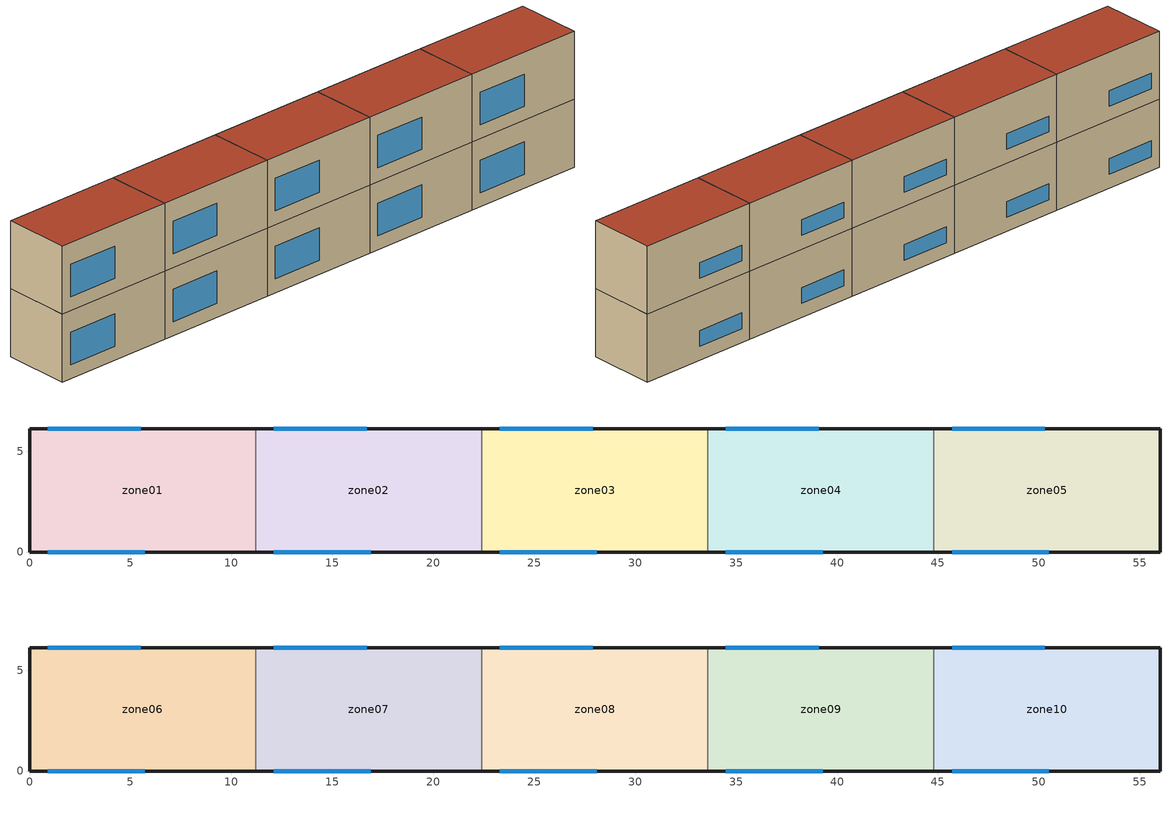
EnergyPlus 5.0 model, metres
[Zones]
zone01
 floor ground (GROUND_FLOOR): 11.2,6.1 11.2,0 0,0 0,6.1 z0
 wall outside (EXT_WALL): 11.2,6.1 0,6.1 0,0 11.2,0 z0:6.1
 wall to zone02 (ADJ_WALL): 11.2,0 11.2,6.1 z0:6.1
 window (EXT_WINDOW1): 0.9,0 5.7,0 z1.25:4.15; 5.5,6.1 0.9,6.1 z1.25:2.65
 ceiling to zone06 (ADJ_CEILING): 0,6.1 0,0 11.2,0 11.2,6.1 z6.1
zone02
 floor ground (GROUND_FLOOR): 22.4,6.1 22.4,0 11.2,0 11.2,6.1 z0
 wall outside (EXT_WALL): 22.4,6.1 11.2,6.1 / 11.2,0 22.4,0 z0:6.1
 wall to zone03 (ADJ_WALL): 22.4,0 22.4,6.1 z0:6.1
 wall to zone01 (ADJ_WALL): 11.2,6.1 11.2,0 z0:6.1
 window (EXT_WINDOW1): 12.1,0 16.9,0 z1.25:4.15; 16.7,6.1 12.1,6.1 z1.25:2.65
 ceiling to zone07 (ADJ_CEILING): 11.2,6.1 11.2,0 22.4,0 22.4,6.1 z6.1
zone03
 floor ground (GROUND_FLOOR): 33.6,6.1 33.6,0 22.4,0 22.4,6.1 z0
 wall outside (EXT_WALL): 33.6,6.1 22.4,6.1 / 22.4,0 33.6,0 z0:6.1
 wall to zone04 (ADJ_WALL): 33.6,0 33.6,6.1 z0:6.1
 wall to zone02 (ADJ_WALL): 22.4,6.1 22.4,0 z0:6.1
 window (EXT_WINDOW1): 23.3,0 28.1,0 z1.25:4.15; 27.9,6.1 23.3,6.1 z1.25:2.65
 ceiling to zone08 (ADJ_CEILING): 22.4,6.1 22.4,0 33.6,0 33.6,6.1 z6.1
zone04
 floor ground (GROUND_FLOOR): 44.8,6.1 44.8,0 33.6,0 33.6,6.1 z0
 wall outside (EXT_WALL): 44.8,6.1 33.6,6.1 / 33.6,0 44.8,0 z0:6.1
 wall to zone05 (ADJ_WALL): 44.8,0 44.8,6.1 z0:6.1
 wall to zone03 (ADJ_WALL): 33.6,6.1 33.6,0 z0:6.1
 window (EXT_WINDOW1): 34.5,0 39.3,0 z1.25:4.15; 39.1,6.1 34.5,6.1 z1.25:2.65
 ceiling to zone09 (ADJ_CEILING): 33.6,6.1 33.6,0 44.8,0 44.8,6.1 z6.1
zone05
 floor ground (GROUND_FLOOR): 56,6.1 56,0 44.8,0 44.8,6.1 z0
 wall outside (EXT_WALL): 44.8,0 56,0 56,6.1 44.8,6.1 z0:6.1
 wall to zone04 (ADJ_WALL): 44.8,6.1 44.8,0 z0:6.1
 window (EXT_WINDOW1): 45.7,0 50.5,0 z1.25:4.15; 50.3,6.1 45.7,6.1 z1.25:2.65
 ceiling to zone10 (ADJ_CEILING): 44.8,6.1 44.8,0 56,0 56,6.1 z6.1
zone06
 floor to zone01 (ADJ_CEILING): 11.2,6.1 11.2,0 0,0 0,6.1 z6.1
 wall outside (EXT_WALL): 11.2,6.1 0,6.1 0,0 11.2,0 z6.1:12.2
 wall to zone07 (ADJ_WALL): 11.2,0 11.2,6.1 z6.1:12.2
 window (EXT_WINDOW1): 0.9,0 5.7,0 z7.35:10.25; 5.5,6.1 0.9,6.1 z7.35:8.75
 roof outside (EXT_ROOF): 0,6.1 0,0 11.2,0 11.2,6.1 z12.2
zone07
 floor to zone02 (ADJ_CEILING): 22.4,6.1 22.4,0 11.2,0 11.2,6.1 z6.1
 wall outside (EXT_WALL): 22.4,6.1 11.2,6.1 / 11.2,0 22.4,0 z6.1:12.2
 wall to zone08 (ADJ_WALL): 22.4,0 22.4,6.1 z6.1:12.2
 wall to zone06 (ADJ_WALL): 11.2,6.1 11.2,0 z6.1:12.2
 window (EXT_WINDOW1): 12.1,0 16.9,0 z7.35:10.25; 16.7,6.1 12.1,6.1 z7.35:8.75
 roof outside (EXT_ROOF): 11.2,6.1 11.2,0 22.4,0 22.4,6.1 z12.2
zone08
 floor to zone03 (ADJ_CEILING): 33.6,6.1 33.6,0 22.4,0 22.4,6.1 z6.1
 wall outside (EXT_WALL): 33.6,6.1 22.4,6.1 / 22.4,0 33.6,0 z6.1:12.2
 wall to zone09 (ADJ_WALL): 33.6,0 33.6,6.1 z6.1:12.2
 wall to zone07 (ADJ_WALL): 22.4,6.1 22.4,0 z6.1:12.2
 window (EXT_WINDOW1): 23.3,0 28.1,0 z7.35:10.25; 27.9,6.1 23.3,6.1 z7.35:8.75
 roof outside (EXT_ROOF): 22.4,6.1 22.4,0 33.6,0 33.6,6.1 z12.2
zone09
 floor to zone04 (ADJ_CEILING): 44.8,6.1 44.8,0 33.6,0 33.6,6.1 z6.1
 wall outside (EXT_WALL): 44.8,6.1 33.6,6.1 / 33.6,0 44.8,0 z6.1:12.2
 wall to zone10 (ADJ_WALL): 44.8,0 44.8,6.1 z6.1:12.2
 wall to zone08 (ADJ_WALL): 33.6,6.1 33.6,0 z6.1:12.2
 window (EXT_WINDOW1): 34.5,0 39.3,0 z7.35:10.25; 39.1,6.1 34.5,6.1 z7.35:8.75
 roof outside (EXT_ROOF): 33.6,6.1 33.6,0 44.8,0 44.8,6.1 z12.2
zone10
 floor to zone05 (ADJ_CEILING): 56,6.1 56,0 44.8,0 44.8,6.1 z6.1
 wall outside (EXT_WALL): 44.8,0 56,0 56,6.1 44.8,6.1 z6.1:12.2
 wall to zone09 (ADJ_WALL): 44.8,6.1 44.8,0 z6.1:12.2
 window (EXT_WINDOW1): 45.7,0 50.5,0 z7.35:10.25; 50.3,6.1 45.7,6.1 z7.35:8.75
 roof outside (EXT_ROOF): 44.8,6.1 44.8,0 56,0 56,6.1 z12.2
[Building]
TRNSYS18: North Axis {deg}=0; Terrain=City; Loads Convergence Tolerance Value=0; Temperature Convergence Tolerance Value {deltaC}=0; Solar Distribution=FullInteriorAndExterior; Maximum Number of Warmup Days=0
[Site:Location]
not used: Latitude {deg}=0; Longitude {deg}=0; Time Zone {hr}=0; Elevation {m}=0
[Construction]
GROUND_FLOOR; EXT_WALL; EXT_ROOF; ADJ_WALL; ADJ_CEILING; EXT_WINDOW1: 
[WindowProperty:ShadingControl]
ESHADE=0; ISHADE=INPUT 1*MAX_ISHADE : SHADECNTRL=ISHADE_INTERNAL
[SurfaceProperty:OtherSideCoefficients]
BOUNDARY=IDENTICAL; BOUNDARY=INPUT 1*TBOUNDARY; BOUNDARY=INPUT 1*TBOUNDARY_2; BOUNDARY=INPUT 1*TBOUNDARY_3; BOUNDARY=INPUT 1*TGROUND; BOUNDARY=20; BOUNDARY=15
[Zone] Multiplier=1
zone01; zone02; zone03; zone04; zone05; zone06; zone07; zone08; zone09; zone10
